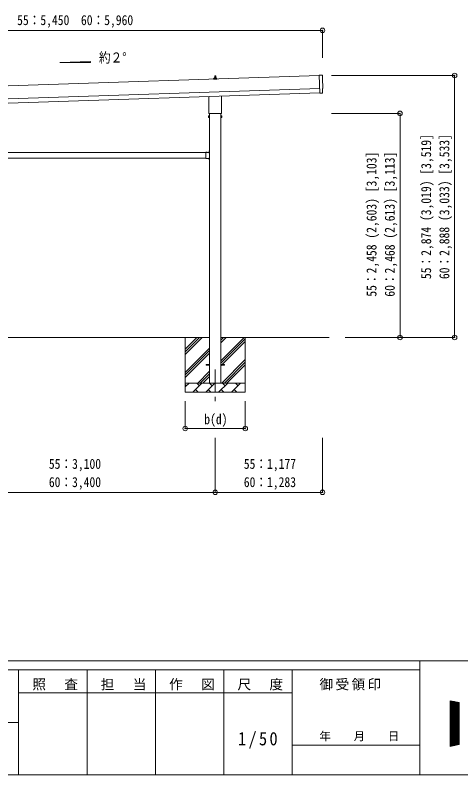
# Model space of a CAD drawing. Units: millimetres at full size, sheet at 1:50; details may follow other scales. Extents: x -14053 to 14053, y -9700 to 9700.
# Drawn here: x 4464 to 9352, y -9700 to -1367 of the extents above; entities that cross this region are included whole.
import ezdxf
from ezdxf.enums import TextEntityAlignment as Align

# ---------------------------------------------------------------- set-up
doc = ezdxf.new("R2010")
doc.units = ezdxf.units.MM
doc.header["$LTSCALE"] = 50
doc.header["$PDMODE"] = 32
doc.header["$PDSIZE"] = 50
doc.linetypes.add('CHAIN1', pattern=[8, 5, -1, 1, -1])
doc.linetypes.add('USER8', pattern=[4, 3, -1])
for name, color, linetype, lineweight in [('0-2_建具', 4, 'Continuous', 9), ('0-3_階段', 7, 'CHAIN1', 9), ('0-4_設備', 7, 'Continuous', 9), ('0-7_ハッチ', 7, 'Continuous', 9), ('0-8_外構', 6, 'Continuous', 9), ('F-0_ﾚｲﾔ240', 7, 'Continuous', 9)]:
    doc.layers.add(name, color=color, linetype=linetype, lineweight=lineweight)
doc.styles.add('ＭＳ ゴシック', font='')
doc.styles.get('ＭＳ ゴシック').set_extended_font_data('MS Gothic')

msp = doc.modelspace()

# ---------------------------------------------------------------- linework, layer by layer
at = {"layer": '0-2_建具'}
for p, q in [((7799.49, -2029.65), (2416.48, -2209.08)), ((6639.88, -2070.64), (6639.88, -2062.92)), ((6676.38, -2070.64), (6639.88, -2070.64)), ((6640.26, -2062.14), (6676, -2062.14)), ((6640.64, -2061.95), (6647.36, -2060.32)), ((6647.75, -2060.14), (6668.51, -2060.14)), ((6648.13, -2059.35), (6648.13, -2055.14)), ((6649.13, -2055.14), (6667.13, -2055.14)), ((6652.13, -2055.14), (6652.85, -2031.61)), ((6653.85, -2030.64), (6662.4, -2030.64)), ((6663.4, -2031.61), (6664.13, -2055.14)), ((6668.13, -2059.35), (6668.13, -2055.14)), ((6675.61, -2061.95), (6668.89, -2060.32)), ((6676.38, -2070.64), (6676.38, -2062.92)), ((2421.15, -2349.01), (7804.16, -2169.57)), ((2422.81, -2398.98), (7805.82, -2219.54)), ((7805.92, -2222.31), (7805.95, -2223.31)), ((7825.57, -2222.66), (7832.47, -2222.07)), ((6589.83, -2434.63), (6589.83, -2260.18)), ((6726.43, -2255.62), (6726.43, -2434.63)), ((6584.13, -2472.9), (6584.89, -2471.58)), ((6584.13, -2472.9), (6584.13, -2489.9)), ((6584.13, -2489.9), (6584.89, -2491.21)), ((6591.13, -2476.49), (6584.89, -2476.49)), ((6591.13, -2486.31), (6584.89, -2486.31)), ((6591.13, -2491.21), (6584.89, -2491.21)), ((6588.13, -2443.4), (6588.13, -2437.9)), ((6726.06, -2446.9), (6590.19, -2446.9)), ((6593.63, -2490.6), (6591.13, -2490.6)), ((6595.63, -2446.9), (6595.63, -5402.73)), ((6720.63, -5402.73), (6720.63, -2446.9)), ((6722.63, -2490.6), (6725.13, -2490.6)), ((6725.13, -2476.49), (6731.37, -2476.49)), ((6725.13, -2486.31), (6731.37, -2486.31)), ((6725.13, -2491.21), (6731.37, -2491.21)), ((6728.13, -2437.9), (6728.13, -2443.4)), ((6732.13, -2472.9), (6731.37, -2471.58)), ((6732.13, -2489.9), (6731.37, -2491.21)), ((6732.13, -2472.9), (6732.13, -2489.9)), ((3662.63, -2874.73), (6553.63, -2874.73)), ((6553.63, -2871.73), (6553.63, -2937.73)), ((6553.63, -2871.73), (6593.63, -2871.73)), ((6556.73, -2871.22), (6556.73, -2871.73)), ((6556.73, -2871.73), (6568.53, -2871.73)), ((6593.12, -2855.83), (6593.63, -2855.83)), ((6593.63, -2851.73), (6595.63, -2851.73)), ((6593.63, -2851.73), (6593.63, -2871.73)), ((6593.63, -2855.83), (6593.63, -2867.63)), ((6595.63, -2858.73), (6593.63, -2858.73)), ((6595.63, -2864.73), (6593.63, -2864.73)), ((6593.63, -2875.73), (6593.63, -2933.73)), ((6595.63, -2851.73), (6595.63, -2871.73)), ((3662.63, -2934.73), (6553.63, -2934.73)), ((6553.63, -2937.73), (6593.63, -2937.73)), ((6556.73, -2938.24), (6556.73, -2937.73)), ((6556.73, -2937.73), (6568.53, -2937.73)), ((6589.63, -2934.73), (6595.13, -2934.73)), ((6593.63, -2935.73), (6589.63, -2935.73)), ((6593.12, -2941.83), (6593.63, -2941.83)), ((6593.63, -2937.73), (6593.63, -2957.73)), ((6593.63, -2941.83), (6593.63, -2953.63)), ((6595.63, -2944.73), (6593.63, -2944.73)), ((6595.63, -2950.73), (6593.63, -2950.73)), ((6593.63, -2957.73), (6595.63, -2957.73)), ((6595.63, -2937.73), (6595.63, -2957.73)), ((6558.13, -5198.23), (6595.63, -5198.23)), ((6558.13, -5207.23), (6558.13, -5198.23)), ((6558.13, -5207.23), (6595.63, -5207.23)), ((6720.63, -5198.23), (6758.13, -5198.23)), ((6720.63, -5207.23), (6758.13, -5207.23)), ((6758.13, -5207.23), (6758.13, -5198.23))]:
    msp.add_line(p, q, dxfattribs=at)
for points in [[(7830.93, -2025.16), (7799.32, -2024.57), (7805.92, -2222.31)], [(7824.82, -2222.41), (7824.13, -2221.8), (7805.95, -2223.31)], [(7835.21, -2218.98), (7833.64, -2171.98), (7834.25, -2171.96)], [(6591.13, -2491.21), (6591.13, -2471.58), (6584.89, -2471.58)], [(6591.13, -2490.6), (6591.13, -2472.2), (6593.63, -2472.2)], [(6725.13, -2490.6), (6725.13, -2472.2), (6722.63, -2472.2)], [(6725.13, -2491.21), (6725.13, -2471.58), (6731.37, -2471.58)], [(6556.73, -2871.22), (6568.53, -2871.22), (6568.53, -2871.73)], [(6593.63, -2875.73), (6589.63, -2875.73), (6589.63, -2873.73), (6593.63, -2873.73)], [(6589.63, -2874.73), (6595.13, -2874.73), (6595.13, -2934.73)], [(6593.12, -2855.83), (6593.12, -2867.63), (6593.63, -2867.63)], [(6556.73, -2938.24), (6568.53, -2938.24), (6568.53, -2937.73)], [(6593.63, -2933.73), (6589.63, -2933.73), (6589.63, -2935.73)], [(6593.12, -2941.83), (6593.12, -2953.63), (6593.63, -2953.63)]]:
    msp.add_lwpolyline(points, dxfattribs=at)
for points in [[(6593.63, -2491.9), (6593.63, -2470.9), (6595.63, -2470.9), (6595.63, -2491.9)], [(6722.63, -2491.9), (6722.63, -2470.9), (6720.63, -2470.9), (6720.63, -2491.9)]]:
    msp.add_lwpolyline(points, close=True, dxfattribs=at)
at = {"layer": '0-2_建具', "linetype": 'USER8'}
for points in [[(6560.13, -2869.12), (6561.48, -2871.9), (6562.63, -2872.51)], [(6565.13, -2869.12), (6563.77, -2871.9), (6562.63, -2872.51)], [(6591.02, -2859.23), (6593.79, -2860.59), (6594.4, -2861.73)], [(6591.02, -2864.23), (6593.79, -2862.88), (6594.4, -2861.73)], [(6560.13, -2940.34), (6561.48, -2937.56), (6562.63, -2936.96)], [(6565.13, -2940.34), (6563.77, -2937.56), (6562.63, -2936.96)], [(6591.02, -2945.23), (6593.79, -2946.59), (6594.4, -2947.73)], [(6591.02, -2950.23), (6593.79, -2948.88), (6594.4, -2947.73)]]:
    msp.add_lwpolyline(points, dxfattribs=at)
at = {"layer": '0-2_建具'}
for centre, radius, start, end in [((6640.88, -2062.92), 1, 103.62699, 180), ((6647.13, -2059.35), 1, 283.62699, 0), ((6652.21, -2055.77), 4.13, 90, 171.17633), ((6649.13, -2056.14), 1, 90, 180), ((6653.85, -2031.64), 1, 90, 178.60509), ((6661.46, -2055.14), 4.83, 133.60282, 180), ((6654.79, -2055.14), 4.83, 0, 46.39718), ((6662.4, -2031.64), 1, 1.39491, 90), ((6664.04, -2055.77), 4.13, 8.82367, 90), ((6667.13, -2056.14), 1, 0, 90), ((6669.13, -2059.35), 1, 180, 256.37301), ((6675.38, -2062.92), 1, 0, 76.37301), ((6588.47, -2474.04), 4.34, 145.61575, 214.38425), ((6588.47, -2488.76), 4.34, 145.61575, 214.38425), ((6600.37, -2481.4), 16.24, 162.41205, 197.58795), ((6592.13, -2437.9), 4, 125.09963, 180), ((6592.13, -2443.4), 4, 180, 194.47751), ((6592.13, -2443.4), 4, 194.47751, 241.04498), ((6724.13, -2443.4), 4, 298.95502, 345.52249), ((6724.13, -2437.9), 4, 0, 54.90037), ((6724.13, -2443.4), 4, 345.52249, 0), ((6727.78, -2474.04), 4.34, 325.61575, 34.38425), ((6715.89, -2481.4), 16.24, 342.41205, 17.58795), ((6727.78, -2488.76), 4.34, 325.61575, 34.38425), ((6562.63, -2876.96), 8.23, 44.2189, 135.7811), ((6598.86, -2861.73), 8.23, 134.2189, 225.7811), ((6593.63, -2871.73), 2, 270, 0), ((6562.63, -2932.5), 8.23, 224.2189, 315.7811), ((6598.86, -2947.73), 8.23, 134.2189, 225.7811), ((6593.63, -2937.73), 2, 0, 90)]:
    msp.add_arc(centre, radius, start, end, dxfattribs=at)
for centre, major_axis, ratio, start_param, end_param in [((7830.88, -2028.16), (3, 0.1), 0.99863, 6.2683889, 7.8016218), ((12596.44, -1939.78), (-4760.73, -158.69), 0.99863, 6.2683889, 6.2976778), ((7825.48, -2221.66), (0.75, -0.666), 0.9974, 4.712389, 5.5252311), ((7832.21, -2219.07), (2.25, -2), 0.9974, 5.5252311, 7.0411395), ((7834.1, -2167.56), (4.4, 0.15), 0.99863, 4.712389, 6.2976778)]:
    msp.add_ellipse(centre, major_axis=major_axis, ratio=ratio, start_param=start_param, end_param=end_param, dxfattribs=at)
at = {"layer": '0-3_階段'}
msp.add_line((6658.13, -5252.73), (6658.13, -5601.73), dxfattribs=at)
at = {"layer": '0-4_設備'}
for p, q in [((6595.63, -4902.73), (3620.63, -4902.73)), ((6328.13, -4902.73), (6328.13, -5502.73)), ((6328.13, -5087.78), (6513.18, -4902.73)), ((6328.13, -5059.5), (6484.89, -4902.73)), ((6328.13, -5031.21), (6456.61, -4902.73)), ((7909.01, -4902.73), (6720.63, -4902.73)), ((6720.63, -5157.83), (6975.73, -4902.73)), ((6720.63, -4959.84), (6777.74, -4902.73)), ((6720.63, -4931.56), (6749.45, -4902.73)), ((6988.13, -4902.73), (6988.13, -5502.73)), ((6720.63, -5186.11), (6988.13, -4918.61)), ((6720.63, -5214.4), (6988.13, -4946.9)), ((6328.13, -5285.77), (6595.63, -5018.27)), ((6328.13, -5314.06), (6595.63, -5046.56)), ((6328.13, -5342.34), (6595.63, -5074.84)), ((6730.29, -5402.73), (6988.13, -5144.89)), ((6758.57, -5402.73), (6988.13, -5173.17)), ((6786.85, -5402.73), (6988.13, -5201.46)), ((6465.73, -5402.73), (6595.63, -5272.83)), ((6494.01, -5402.73), (6595.63, -5301.11)), ((6522.3, -5402.73), (6595.63, -5329.4)), ((6328.13, -5402.73), (6988.13, -5402.73)), ((6328.13, -5445.62), (6371.02, -5402.73)), ((6412.44, -5502.73), (6512.44, -5402.73)), ((6483.89, -5431.28), (6455.34, -5402.73)), ((6553.86, -5502.73), (6653.86, -5402.73)), ((6625.31, -5431.28), (6596.76, -5402.73)), ((6695.29, -5502.73), (6795.29, -5402.73)), ((6766.73, -5431.28), (6738.18, -5402.73)), ((6836.71, -5502.73), (6936.71, -5402.73)), ((6908.15, -5431.28), (6879.6, -5402.73)), ((6984.84, -5402.73), (6988.13, -5399.45)), ((6342.47, -5431.28), (6328.13, -5416.94)), ((6441, -5474.18), (6469.55, -5502.73)), ((6582.42, -5474.18), (6610.97, -5502.73)), ((6723.84, -5474.18), (6752.39, -5502.73)), ((6865.26, -5474.18), (6893.81, -5502.73)), ((6988.13, -5502.73), (6328.13, -5502.73))]:
    msp.add_line(p, q, dxfattribs=at)
at = {"layer": '0-7_ハッチ', "color": 4}
for p, q in [((4952.81, -1887.54), (5288.81, -1875.13)), ((5288.81, -1887.54), (4952.81, -1887.54)), ((5288.81, -1875.13), (5288.81, -1887.54))]:
    msp.add_line(p, q, dxfattribs=at)
at = {"layer": '0-8_外構'}
for p, q in [((2385.49, -1533.76), (7835.15, -1533.76)), ((7835.15, -1533.76), (7835.15, -1833.76)), ((9284.15, -2028.62), (7934.15, -2028.62)), ((9284.15, -2028.62), (9284.15, -4902.73)), ((8685.15, -2444.4), (7934.15, -2444.4)), ((8685.15, -2444.4), (8685.15, -4902.73)), ((8685.15, -4902.73), (8084.15, -4902.73)), ((9284.15, -4902.73), (8084.15, -4902.73)), ((6328.13, -5901.73), (6328.13, -5601.73)), ((6988.13, -5901.73), (6988.13, -5601.73)), ((6328.13, -5901.73), (6988.13, -5901.73)), ((6658.13, -6601.73), (6658.13, -6001.73)), ((7835.15, -6601.73), (7835.15, -6001.73))]:
    msp.add_line(p, q, dxfattribs=at)
msp.add_lwpolyline([(2385.49, -6601.73), (3558.13, -6601.73), (6658.13, -6601.73), (7835.15, -6601.73)], dxfattribs=at)
for p in [(7835.15, -1533.76), (9284.15, -2028.62), (8685.15, -2444.4), (8685.15, -4902.73), (9284.15, -4902.73), (6328.13, -5901.73), (6988.13, -5901.73), (6658.13, -6601.73), (7835.15, -6601.73)]:
    msp.add_point(p, dxfattribs=at)
at = {"layer": 'F-0_ﾚｲﾔ240', "color": 5, "lineweight": 5}
for p, q in [((-14053.43, -8450), (13346.57, -8450)), ((8901.98, -8450), (8901.98, -9700)), ((-14053.43, -8550), (8901.98, -8550)), ((4501.97, -8550), (4501.97, -9700)), ((5251.97, -8550), (5251.97, -9700)), ((6001.97, -8550), (6001.97, -9700)), ((6751.97, -8550), (6751.97, -9700)), ((7501.97, -8550), (7501.97, -9700)), ((4501.97, -8800), (7501.97, -8800)), ((-5748.03, -9125), (4501.97, -9125)), ((7501.97, -9375), (8901.98, -9375)), ((-14053.43, -9700), (13346.57, -9700))]:
    msp.add_line(p, q, dxfattribs=at)
at = {"layer": 'F-0_ﾚｲﾔ240'}
for p, q in [((9235.24, -8887.67), (9335.24, -8908.5)), ((9235.24, -8887.67), (9235.24, -9387.67)), ((9235.24, -8892.37), (9257.83, -8892.37)), ((9235.24, -8897.37), (9281.83, -8897.37)), ((9235.24, -8902.37), (9305.83, -8902.37)), ((9235.24, -8907.37), (9329.83, -8907.37)), ((9235.24, -8912.37), (9335.24, -8912.37)), ((9238.21, -9387.05), (9238.21, -8888.28)), ((9243.21, -9386.01), (9243.21, -8889.33)), ((9248.21, -9384.97), (9248.21, -8890.37)), ((9253.21, -9383.93), (9253.21, -8891.41)), ((9258.21, -9382.88), (9258.21, -8892.45)), ((9263.21, -9381.84), (9263.21, -8893.49)), ((9268.21, -9380.8), (9268.21, -8894.53)), ((9273.21, -9379.76), (9273.21, -8895.58)), ((9278.21, -9378.72), (9278.21, -8896.62)), ((9283.21, -9377.68), (9283.21, -8897.66)), ((9288.21, -9376.63), (9288.21, -8898.7)), ((9293.21, -9375.59), (9293.21, -8899.74)), ((9298.21, -9374.55), (9298.21, -8900.78)), ((9303.21, -9373.51), (9303.21, -8901.83)), ((9308.21, -9372.47), (9308.21, -8902.87)), ((9313.21, -9371.43), (9313.21, -8903.91)), ((9318.21, -9370.38), (9318.21, -8904.95)), ((9323.21, -9369.34), (9323.21, -8905.99)), ((9328.21, -9368.3), (9328.21, -8907.03)), ((9333.21, -9367.26), (9333.21, -8908.08)), ((9335.24, -8908.5), (9335.24, -9366.83)), ((9235.24, -8917.37), (9335.24, -8917.37)), ((9235.24, -8922.37), (9335.24, -8922.37)), ((9235.24, -8927.37), (9335.24, -8927.37)), ((9235.24, -8932.37), (9335.24, -8932.37)), ((9235.24, -8937.37), (9335.24, -8937.37)), ((9235.24, -8942.37), (9335.24, -8942.37)), ((9235.24, -8947.37), (9335.24, -8947.37)), ((9235.24, -8952.37), (9335.24, -8952.37)), ((9235.24, -8957.37), (9335.24, -8957.37)), ((9235.24, -8962.37), (9335.24, -8962.37)), ((9235.24, -8967.37), (9335.24, -8967.37)), ((9235.24, -8972.37), (9335.24, -8972.37)), ((9235.24, -8977.37), (9335.24, -8977.37)), ((9235.24, -8982.37), (9335.24, -8982.37)), ((9235.24, -8987.37), (9335.24, -8987.37)), ((9235.24, -8992.37), (9335.24, -8992.37)), ((9235.24, -8997.37), (9335.24, -8997.37)), ((9235.24, -9002.37), (9335.24, -9002.37)), ((9235.24, -9007.37), (9335.24, -9007.37)), ((9235.24, -9012.37), (9335.24, -9012.37)), ((9235.24, -9017.37), (9335.24, -9017.37)), ((9235.24, -9022.37), (9335.24, -9022.37)), ((9235.24, -9027.37), (9335.24, -9027.37)), ((9235.24, -9032.37), (9335.24, -9032.37)), ((9235.24, -9037.37), (9335.24, -9037.37)), ((9235.24, -9042.37), (9335.24, -9042.37)), ((9235.24, -9047.37), (9335.24, -9047.37)), ((9235.24, -9052.37), (9335.24, -9052.37)), ((9235.24, -9057.37), (9335.24, -9057.37)), ((9235.24, -9062.37), (9335.24, -9062.37)), ((9235.24, -9067.37), (9335.24, -9067.37)), ((9235.24, -9072.37), (9335.24, -9072.37)), ((9235.24, -9077.37), (9335.24, -9077.37)), ((9235.24, -9082.37), (9335.24, -9082.37)), ((9235.24, -9087.37), (9335.24, -9087.37)), ((9235.24, -9092.37), (9335.24, -9092.37)), ((9235.24, -9097.37), (9335.24, -9097.37)), ((9235.24, -9102.37), (9335.24, -9102.37)), ((9235.24, -9107.37), (9335.24, -9107.37)), ((9235.24, -9112.37), (9335.24, -9112.37)), ((9235.24, -9117.37), (9335.24, -9117.37)), ((9235.24, -9122.37), (9335.24, -9122.37)), ((9235.24, -9127.37), (9335.24, -9127.37)), ((9235.24, -9132.37), (9335.24, -9132.37)), ((9235.24, -9137.37), (9335.24, -9137.37)), ((9235.24, -9142.37), (9335.24, -9142.37)), ((9235.24, -9147.37), (9335.24, -9147.37)), ((9235.24, -9152.37), (9335.24, -9152.37)), ((9235.24, -9157.37), (9335.24, -9157.37)), ((9235.24, -9162.37), (9335.24, -9162.37)), ((9235.24, -9167.37), (9335.24, -9167.37)), ((9235.24, -9172.37), (9335.24, -9172.37)), ((9235.24, -9177.37), (9335.24, -9177.37)), ((9235.24, -9182.37), (9335.24, -9182.37)), ((9235.24, -9187.37), (9335.24, -9187.37)), ((9235.24, -9192.37), (9335.24, -9192.37)), ((9235.24, -9197.37), (9335.24, -9197.37)), ((9235.24, -9202.37), (9335.24, -9202.37)), ((9235.24, -9207.37), (9335.24, -9207.37)), ((9235.24, -9212.37), (9335.24, -9212.37)), ((9235.24, -9217.37), (9335.24, -9217.37)), ((9235.24, -9222.37), (9335.24, -9222.37)), ((9235.24, -9227.37), (9335.24, -9227.37)), ((9235.24, -9232.37), (9335.24, -9232.37)), ((9235.24, -9237.37), (9335.24, -9237.37)), ((9235.24, -9242.37), (9335.24, -9242.37)), ((9235.24, -9247.37), (9335.24, -9247.37)), ((9235.24, -9252.37), (9335.24, -9252.37)), ((9235.24, -9257.37), (9335.24, -9257.37)), ((9235.24, -9262.37), (9335.24, -9262.37)), ((9235.24, -9267.37), (9335.24, -9267.37)), ((9235.24, -9272.37), (9335.24, -9272.37)), ((9235.24, -9277.37), (9335.24, -9277.37)), ((9235.24, -9282.37), (9335.24, -9282.37)), ((9235.24, -9287.37), (9335.24, -9287.37)), ((9235.24, -9292.37), (9335.24, -9292.37)), ((9235.24, -9297.37), (9335.24, -9297.37)), ((9235.24, -9302.37), (9335.24, -9302.37)), ((9235.24, -9307.37), (9335.24, -9307.37)), ((9235.24, -9312.37), (9335.24, -9312.37)), ((9235.24, -9317.37), (9335.24, -9317.37)), ((9235.24, -9322.37), (9335.24, -9322.37)), ((9235.24, -9327.37), (9335.24, -9327.37)), ((9235.24, -9332.37), (9335.24, -9332.37)), ((9235.24, -9337.37), (9335.24, -9337.37)), ((9235.24, -9342.37), (9335.24, -9342.37)), ((9235.24, -9347.37), (9335.24, -9347.37)), ((9235.24, -9352.37), (9335.24, -9352.37)), ((9235.24, -9357.37), (9335.24, -9357.37)), ((9235.24, -9362.37), (9335.24, -9362.37)), ((9335.24, -9366.83), (9235.24, -9387.67)), ((9235.24, -9367.37), (9332.66, -9367.37)), ((9235.24, -9372.37), (9308.66, -9372.37)), ((9235.24, -9377.37), (9284.66, -9377.37)), ((9235.24, -9382.37), (9260.66, -9382.37)), ((9235.24, -9387.37), (9236.66, -9387.37))]:
    msp.add_line(p, q, dxfattribs=at)

# ---------------------------------------------------------------- texts
at = {"layer": '0-7_ハッチ', "style": 'ＭＳ ゴシック', "width": 0.85}
msp.add_text('約２°', height=110, dxfattribs=at).set_placement((5383.01, -1919.43), align=Align.BOTTOM_LEFT)
at = {"layer": '0-8_外構', "color": 7, "style": 'ＭＳ ゴシック', "width": 0.85}
for s, p in [('55：5,450\u300060：5,960', (4485.32, -1508.76)), ('b(d)', (6538.13, -5886.73)), ('55：3,100', (4833.13, -6376.73)), ('55：1,177', (6971.64, -6376.73)), ('60：3,400', (4833.13, -6576.73)), ('60：1,283', (6971.64, -6576.73))]:
    msp.add_text(s, height=110, dxfattribs=at).set_placement(p, align=Align.BOTTOM_LEFT)
for s, p in [('55：2,874 (3,019) [3,519]', (9059.15, -4261.92)), ('60：2,888 (3,033) [3,533]', (9259.15, -4261.92)), ('55：2,458 (2,603) [3,103]', (8460.15, -4454.81)), ('60：2,468 (2,613) [3,113]', (8660.15, -4454.81))]:
    msp.add_text(s, height=110, rotation=90, dxfattribs=at).set_placement(p, align=Align.BOTTOM_LEFT)
at = {"layer": 'F-0_ﾚｲﾔ240', "style": 'ＭＳ ゴシック'}
msp.add_text('年\u3000\u3000月\u3000\u3000日', height=91.64, dxfattribs=at).set_placement((7801.98, -9350), align=Align.BOTTOM_LEFT)
at = {"layer": 'F-0_ﾚｲﾔ240', "attachment_point": 7, "style": 'ＭＳ ゴシック'}
for s, insert, char_height in [('\\T1.17;照\u3000査', (4651.98, -8775), 110), ('\\T1.17;担\u3000当', (5401.98, -8775), 110), ('\\T1.17;作\u3000図', (6151.97, -8775), 110), ('\\T1.17;尺\u3000度', (6901.98, -8775), 110), ('\\T1.17;御受領印', (7801.97, -8775), 110), ('\\T1.28;\\W0.9;1/50', (6908.22, -9412.5), 146.6)]:
    msp.add_mtext(s, dxfattribs=dict(at, insert=insert, char_height=char_height))

doc.saveas('drawing.dxf')
